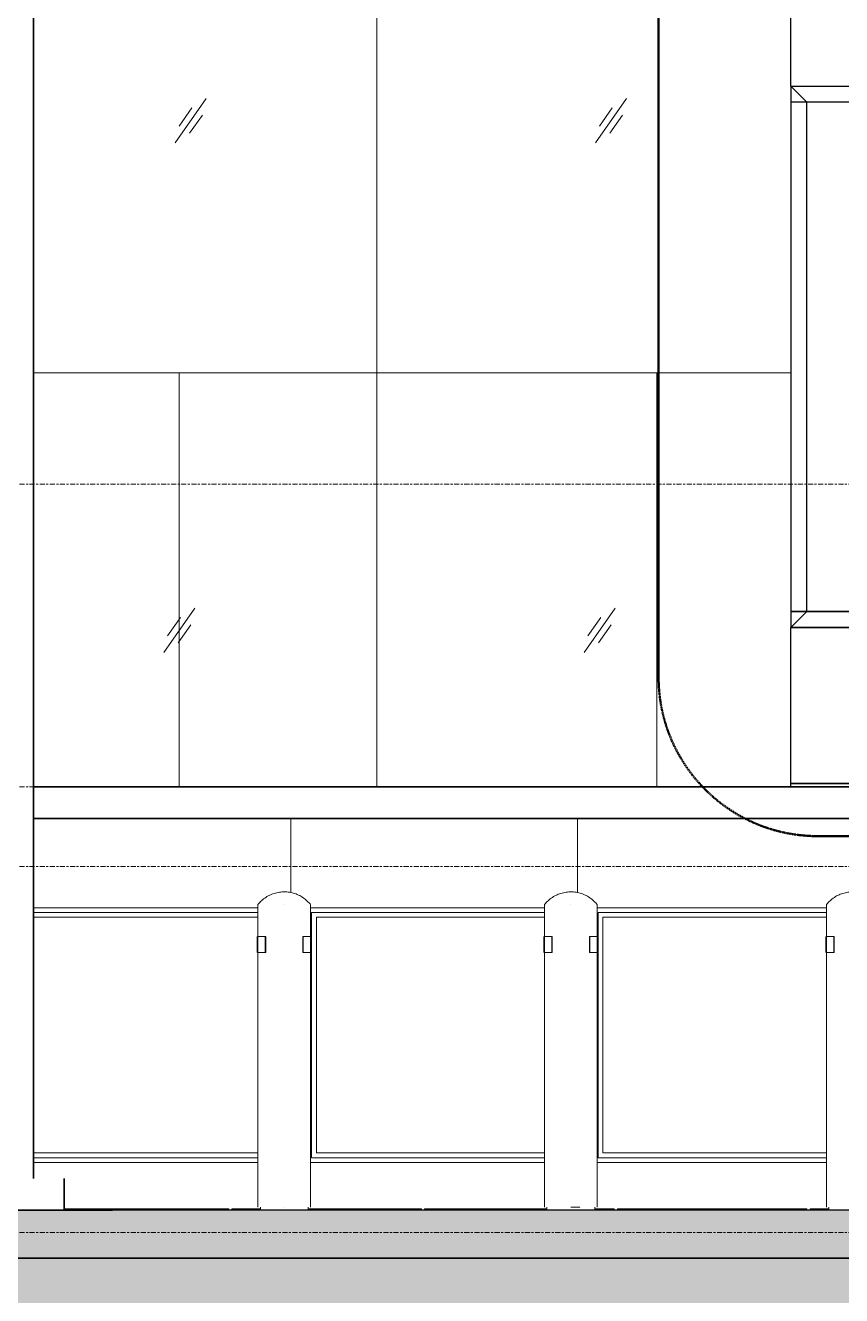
# Model space of a CAD drawing. Header units: millimetres. Extents: x 652554 to 1678317, y -308114 to 170803.
# Drawn here: x 748793 to 751356, y 153638 to 157627 of the extents above; entities that cross this region are included whole.
import ezdxf

# ---------------------------------------------------------------- set-up
doc = ezdxf.new("R2010")
doc.units = ezdxf.units.MM
doc.linetypes.add('Centre', pattern=[31.75, 6.35, -4.7625, 15.875, -4.7625])
doc.linetypes.add('DPA_Hidden 50', pattern=[3, 2, -1])
doc.layers.add('000 - 0_HIDE_OBJ_FRAMING_DEF_SUB_1', color=251, linetype='Continuous')
doc.layers.add('DIM', color=1, linetype='Continuous')
for name, color, linetype, lineweight in [('A-COLS-E', 1, 'Continuous', 35), ('A-DETL', 1, 'Continuous', 70), ('A-DETL-GENF', 2, 'Continuous', 35), ('A-DETL-THIN', 1, 'Continuous', 25), ('A-FLOR-E', 2, 'Continuous', 35), ('A-FLOR-FNSH', 2, 'Continuous', 70), ('A-FLOR-LEVL', 3, 'Continuous', 9), ('A-FLOR-PATT', 1, 'Continuous', 70), ('A-GENM', 1, 'Continuous', 9), ('A-GLAZ-CURT', 2, 'Continuous', 9), ('E-LITE-EQPM', 2, 'Continuous', 35), ('I-WALL-E', 2, 'Continuous', 35), ('WALL-E', 2, 'Continuous', 35)]:
    doc.layers.add(name, color=color, linetype=linetype, lineweight=lineweight)

# ---------------------------------------------------------------- blocks, each defined once
blk = doc.blocks.new('System Panel - Entrance Glazed 12mm-17426763-2240-01 ENTRANCE 2 ELEVATION 2')
at = {"layer": 'A-GLAZ-CURT'}
for p, q in [((-27459, 103950), (-27459, 102550)), ((-27459, 102550), (-27459, 103950)), ((-26579.9, 102550), (-26579.9, 103850)), ((-26579.9, 103850), (-26579.9, 102550)), ((-27459, 102550), (-26579.9, 102550)), ((-26579.9, 102550), (-27459, 102550))]:
    blk.add_line(p, q, dxfattribs=at)
blk = doc.blocks.new('DPA_Rectangular - 250 x 400 mm-V289-2240-01 ENTRANCE 2 ELEVATION 2')
at = {"layer": 'A-COLS-E'}
for p, q in [((-20084, 102450), (-19834, 102450)), ((-19834, 102450), (-20084, 102450))]:
    blk.add_line(p, q, dxfattribs=at)
blk = doc.blocks.new('DPA_Rectangular Tuscan Column - Rectangular Tuscan Column-11935156-2240-01 ENTRANCE 2 ELEVATION 2')
at = {"layer": '000 - 0_HIDE_OBJ_FRAMING_DEF_SUB_1'}
for p, q in [((-20159, 105550), (-19759, 105550)), ((-20084, 105550), (-20159, 105550)), ((-19834, 105550), (-20084, 105550)), ((-19759, 105550), (-19834, 105550)), ((-20179, 105410), (-20179, 105520)), ((-19739, 105520), (-20179, 105520)), ((-20169, 105520), (-20169, 105540)), ((-19749, 105540), (-20169, 105540)), ((-19749, 105520), (-20169, 105520)), ((-20159, 105540), (-20159, 105545)), ((-19759, 105540), (-20159, 105540)), ((-19759, 105545), (-19759, 105540)), ((-19759, 105545), (-19759, 105540)), ((-19749, 105540), (-19749, 105520)), ((-19739, 105520), (-19739, 105410)), ((-19739, 105410), (-20179, 105410)), ((-20169, 105390), (-20169, 105410)), ((-19749, 105410), (-20169, 105410)), ((-20169, 105390), (-19749, 105390)), ((-20159, 104750), (-20159, 105390)), ((-19759, 105390), (-20159, 105390)), ((-19759, 105390), (-19759, 104750)), ((-19759, 105390), (-19759, 104750)), ((-19749, 105410), (-19749, 105390)), ((-20159, 104750), (-19759, 104750)), ((-20109, 104700), (-20159, 104750)), ((-20159, 104750), (-20159, 104700)), ((-20159, 104750), (-19759, 104750)), ((-20084, 104750), (-19834, 104750)), ((-19759, 104750), (-19809, 104700)), ((-19759, 104750), (-19759, 104700)), ((-19759, 104750), (-19759, 104700)), ((-20159, 104700), (-20159, 103100)), ((-20109, 104700), (-20159, 104700)), ((-20109, 104700), (-20159, 104700)), ((-20109, 103100), (-20109, 104700)), ((-19809, 104700), (-20109, 104700)), ((-19809, 104700), (-20109, 104700)), ((-19809, 103100), (-19809, 104700)), ((-19759, 104700), (-19809, 104700)), ((-19759, 104700), (-19809, 104700)), ((-19759, 103100), (-19759, 104700)), ((-19759, 103950), (-19759, 104700)), ((-20109, 103100), (-20159, 103100)), ((-20159, 103100), (-20159, 103050)), ((-20159, 103050), (-20109, 103100)), ((-20159, 103100), (-20109, 103100)), ((-19809, 103100), (-20109, 103100)), ((-20109, 103100), (-19809, 103100)), ((-19759, 103100), (-19809, 103100)), ((-19809, 103100), (-19759, 103050)), ((-19809, 103100), (-19759, 103100)), ((-19759, 103100), (-19759, 103050)), ((-20159, 103050), (-19759, 103050)), ((-20159, 102560), (-20159, 103050)), ((-19759, 103050), (-20159, 103050)), ((-19759, 103050), (-19759, 102560)), ((-20159, 102560), (-19759, 102560)), ((-20159, 102550), (-20159, 102560)), ((-19759, 102560), (-20159, 102560)), ((-19759, 102560), (-19759, 102550)), ((-20159, 102550), (-20084, 102550)), ((-19759, 102550), (-20159, 102550)), ((-19834, 102550), (-19759, 102550))]:
    blk.add_line(p, q, dxfattribs=at)
blk = doc.blocks.new('System Panel - Entrance Glazed 12mm-V348-2240-01 ENTRANCE 2 ELEVATION 2')
at = {"layer": 'A-GLAZ-CURT'}
for p, q in [((-22639, 105550), (-22759, 105550)), ((-22759, 105550), (-22639, 105550)), ((-21459, 105550), (-22537.4, 105550)), ((-22537.4, 105550), (-21459, 105550)), ((-22759, 105545), (-22759, 105540)), ((-22759, 105540), (-22759, 105545)), ((-21459, 103850), (-21459, 105545)), ((-21459, 105545), (-21459, 103850)), ((-22759, 105390), (-22759, 103850)), ((-22759, 103850), (-22759, 105390)), ((-22759, 103850), (-22639, 103850)), ((-22639, 103850), (-22759, 103850)), ((-22537.4, 103850), (-21459, 103850)), ((-21459, 103850), (-22537.4, 103850))]:
    blk.add_line(p, q, dxfattribs=at)
blk = doc.blocks.new('System Panel - Entrance Glazed 12mm-V347-2240-01 ENTRANCE 2 ELEVATION 2')
at = {"layer": 'A-GLAZ-CURT'}
for p, q in [((-23084, 105550), (-24459, 105550)), ((-24459, 105550), (-23084, 105550)), ((-22759, 105550), (-22834, 105550)), ((-22834, 105550), (-22759, 105550)), ((-24459, 105545), (-24459, 103850)), ((-24459, 103850), (-24459, 105545)), ((-22759, 105540), (-22759, 105545)), ((-22759, 105545), (-22759, 105540)), ((-22759, 103850), (-22759, 105390)), ((-22759, 105390), (-22759, 103850)), ((-24459, 103850), (-23159, 103850)), ((-23159, 103850), (-24459, 103850))]:
    blk.add_line(p, q, dxfattribs=at)
blk = doc.blocks.new('DPA_CP_Entrance Facade Base Panel - Facade Base Panel-V387-2240-01 ENTRANCE 2 ELEVATION 2')
at = {"layer": 'A-GLAZ-CURT'}
for p, q in [((-22537.6, 102450), (-21729, 102450)), ((-21729, 102450), (-22537.6, 102450)), ((-21729, 102450), (-21729, 102217.5)), ((-21729, 102450), (-21729, 102217.5)), ((-22537.5, 102170), (-21832.5, 102170)), ((-21832.5, 102170), (-22537.5, 102170)), ((-21832.5, 102155), (-22537.5, 102155)), ((-21832.5, 102155), (-22537.5, 102155)), ((-21832.5, 102140), (-22537.5, 102140)), ((-21832.5, 102140), (-22537.5, 102140)), ((-21832.5, 102140), (-22537.5, 102140)), ((-22537.5, 102140), (-21832.5, 102140)), ((-21832.5, 101400), (-22537.4, 101400)), ((-22537.4, 101400), (-21832.5, 101400)), ((-22537.4, 101400), (-21832.5, 101400)), ((-21832.5, 101400), (-22537.4, 101400)), ((-21832.5, 101385), (-22537.4, 101385)), ((-22537.4, 101385), (-21832.5, 101385)), ((-21832.5, 101370), (-22537.4, 101370)), ((-22537.4, 101370), (-21832.5, 101370)), ((-22529.8, 101220), (-22519.5, 101220)), ((-22519.5, 101220), (-22529.8, 101220)), ((-22529.8, 101220), (-22519.5, 101220)), ((-22519.5, 101220), (-22529.8, 101220)), ((-21924.5, 101220), (-21914.3, 101220)), ((-21914.3, 101220), (-21924.5, 101220)), ((-21924.5, 101220), (-21914.3, 101220)), ((-21914.3, 101220), (-21924.5, 101220))]:
    blk.add_line(p, q, dxfattribs=at)
blk = doc.blocks.new('DPA_CP_Entrance Facade Base Panel - Facade Base Panel-V388-2240-01 ENTRANCE 2 ELEVATION 2')
at = {"layer": 'A-GLAZ-CURT'}
for p, q in [((-21729, 102450), (-20829, 102450)), ((-20829, 102450), (-21729, 102450)), ((-21729, 102217.5), (-21729, 102450)), ((-21729, 102450), (-21729, 102217.5)), ((-20829, 102450), (-20829, 102217.5)), ((-20829, 102450), (-20829, 102217.5)), ((-21667.5, 102170), (-20932.5, 102170)), ((-20932.5, 102170), (-21667.5, 102170)), ((-21664, 101385), (-21664, 102155)), ((-20932.5, 102155), (-21664, 102155)), ((-21664, 102155), (-21664, 101385)), ((-20932.5, 102155), (-21664, 102155)), ((-21649, 101400), (-21649, 102140)), ((-20932.5, 102140), (-21649, 102140)), ((-21649, 102140), (-21649, 101400)), ((-20932.5, 102140), (-21649, 102140)), ((-21649, 102140), (-21649, 101400)), ((-20932.5, 102140), (-21649, 102140)), ((-21649, 102140), (-20932.5, 102140)), ((-21649, 101400), (-21649, 102140)), ((-20932.5, 101370), (-21667.5, 101370)), ((-21667.5, 101370), (-20932.5, 101370)), ((-20932.5, 101385), (-21664, 101385)), ((-21664, 101385), (-20932.5, 101385)), ((-20932.5, 101400), (-21649, 101400)), ((-21649, 101400), (-20932.5, 101400)), ((-21649, 101400), (-20932.5, 101400)), ((-20932.5, 101400), (-21649, 101400)), ((-21319.3, 101220), (-21309, 101220)), ((-21309, 101220), (-21319.3, 101220)), ((-21319.3, 101220), (-21309, 101220)), ((-21309, 101220), (-21319.3, 101220))]:
    blk.add_line(p, q, dxfattribs=at)
blk = doc.blocks.new('DPA_CP_Entrance Facade Base Panel - Facade Base Panel-V389-2240-01 ENTRANCE 2 ELEVATION 2')
at = {"layer": 'A-GLAZ-CURT'}
for p, q in [((-20829, 102450), (-19929, 102450)), ((-19929, 102450), (-20829, 102450)), ((-20829, 102217.5), (-20829, 102450)), ((-20829, 102450), (-20829, 102217.5)), ((-19929, 102450), (-19929, 102213.8)), ((-19929, 102450), (-19929, 102213.8)), ((-20767.5, 102170), (-20046.9, 102170)), ((-20046.9, 102170), (-20767.5, 102170)), ((-20764, 101385), (-20764, 102155)), ((-20046.9, 102155), (-20764, 102155)), ((-20764, 102155), (-20764, 101385)), ((-20046.9, 102155), (-20764, 102155)), ((-20749, 101400), (-20749, 102140)), ((-20046.9, 102140), (-20749, 102140)), ((-20749, 102140), (-20749, 101400)), ((-20046.9, 102140), (-20749, 102140)), ((-20749, 102140), (-20749, 101400)), ((-20046.9, 102140), (-20749, 102140)), ((-20749, 102140), (-20046.9, 102140)), ((-20749, 101400), (-20749, 102140)), ((-20046.9, 101370), (-20767.5, 101370)), ((-20767.5, 101370), (-20046.9, 101370)), ((-20046.9, 101385), (-20764, 101385)), ((-20764, 101385), (-20046.9, 101385)), ((-20046.9, 101400), (-20749, 101400)), ((-20749, 101400), (-20046.9, 101400)), ((-20749, 101400), (-20046.9, 101400)), ((-20046.9, 101400), (-20749, 101400)), ((-20714, 101220), (-20703.8, 101220)), ((-20703.8, 101220), (-20714, 101220)), ((-20714, 101220), (-20703.8, 101220)), ((-20703.8, 101220), (-20714, 101220)), ((-20108.8, 101220), (-20098.5, 101220)), ((-20098.5, 101220), (-20108.8, 101220)), ((-20108.8, 101220), (-20098.5, 101220)), ((-20098.5, 101220), (-20108.8, 101220))]:
    blk.add_line(p, q, dxfattribs=at)
blk = doc.blocks.new('BOLLARD - BOLLARD-V449-2240-01 ENTRANCE 2 ELEVATION 2')
at = {"layer": 'A-GENM'}
for p, q in [((-13732.5, 102180), (-13732.5, 101230)), ((-13650, 102180), (-13650, 102180)), ((-13650, 102180), (-13650, 102180)), ((-13567.5, 101230), (-13567.5, 102180)), ((-13734.5, 102080), (-13734.5, 102030)), ((-13733.1, 102080), (-13709.8, 102080)), ((-13726.9, 102080), (-13732.5, 102080)), ((-13708.3, 102080), (-13724.8, 102080)), ((-13709.8, 102080), (-13708.3, 102080)), ((-13709.8, 102030), (-13709.8, 102080)), ((-13708.3, 102080), (-13708.3, 102030)), ((-13575.2, 102080), (-13591.7, 102080)), ((-13591.7, 102080), (-13590.2, 102080)), ((-13591.7, 102030), (-13591.7, 102080)), ((-13590.2, 102080), (-13566.9, 102080)), ((-13590.2, 102030), (-13590.2, 102080)), ((-13567.5, 102080), (-13573.1, 102080)), ((-13565.5, 102030), (-13565.5, 102080)), ((-13709.8, 102030), (-13733.1, 102030)), ((-13732.5, 102030), (-13726.9, 102030)), ((-13724.8, 102030), (-13708.3, 102030)), ((-13708.3, 102030), (-13709.8, 102030)), ((-13590.2, 102030), (-13591.7, 102030)), ((-13591.7, 102030), (-13575.2, 102030)), ((-13566.9, 102030), (-13590.2, 102030)), ((-13573.1, 102030), (-13567.5, 102030)), ((-13725, 101230), (-13725, 101220)), ((-13650, 101230), (-13650, 101230)), ((-13650, 101230), (-13650, 101230)), ((-13650, 101230), (-13650, 101230)), ((-13650, 101230), (-13650, 101230)), ((-13575, 101220), (-13575, 101230))]:
    blk.add_line(p, q, dxfattribs=at)
at = {"layer": 'A-GENM', "flags": 128}
for points in [[(-13732.5, 102180), (-13729.8, 102183.2), (-13727, 102186.4), (-13724.1, 102189.4), (-13721.1, 102192.3), (-13717.9, 102195.1), (-13714.7, 102197.7), (-13711.3, 102200.3), (-13707.8, 102202.6), (-13704.3, 102204.9), (-13700.6, 102207), (-13696.9, 102208.9), (-13693.1, 102210.7), (-13689.3, 102212.4), (-13685.3, 102213.9), (-13681.3, 102215.2), (-13677.3, 102216.4), (-13673.2, 102217.4), (-13669.1, 102218.2), (-13665, 102218.9), (-13660.8, 102219.4), (-13656.6, 102219.8), (-13652.4, 102220), (-13650, 102220)], [(-13650, 102220), (-13645.8, 102219.9), (-13641.6, 102219.7), (-13637.4, 102219.2), (-13633.3, 102218.7), (-13629.1, 102217.9), (-13625, 102217), (-13621, 102215.9), (-13616.9, 102214.7), (-13613, 102213.3), (-13609.1, 102211.7), (-13605.2, 102210), (-13601.5, 102208.1), (-13597.8, 102206.1), (-13594.2, 102203.9), (-13590.7, 102201.6), (-13587.2, 102199.2), (-13583.9, 102196.6), (-13580.7, 102193.9), (-13577.6, 102191.1), (-13574.6, 102188.1), (-13571.8, 102185.1), (-13569, 102181.9), (-13567.5, 102180)]]:
    blk.add_lwpolyline(points, dxfattribs=at)
blk = doc.blocks.new('BOLLARD - BOLLARD-V456-2240-01 ENTRANCE 2 ELEVATION 2')
at = {"layer": 'A-GENM'}
for p, q in [((-20932.5, 102180), (-20932.5, 101230)), ((-20850, 102180), (-20850, 102180)), ((-20850, 102180), (-20850, 102180)), ((-20767.5, 101230), (-20767.5, 102180)), ((-20934.5, 102080), (-20934.5, 102030)), ((-20933.1, 102080), (-20909.8, 102080)), ((-20926.9, 102080), (-20932.5, 102080)), ((-20908.3, 102080), (-20924.8, 102080)), ((-20909.8, 102080), (-20908.3, 102080)), ((-20909.8, 102030), (-20909.8, 102080)), ((-20908.3, 102080), (-20908.3, 102030)), ((-20775.2, 102080), (-20791.7, 102080)), ((-20791.7, 102080), (-20790.2, 102080)), ((-20791.7, 102030), (-20791.7, 102080)), ((-20790.2, 102080), (-20766.9, 102080)), ((-20790.2, 102030), (-20790.2, 102080)), ((-20767.5, 102080), (-20773.1, 102080)), ((-20765.5, 102030), (-20765.5, 102080)), ((-20909.8, 102030), (-20933.1, 102030)), ((-20932.5, 102030), (-20926.9, 102030)), ((-20924.8, 102030), (-20908.3, 102030)), ((-20908.3, 102030), (-20909.8, 102030)), ((-20790.2, 102030), (-20791.7, 102030)), ((-20791.7, 102030), (-20775.2, 102030)), ((-20766.9, 102030), (-20790.2, 102030)), ((-20773.1, 102030), (-20767.5, 102030)), ((-20925, 101230), (-20925, 101220)), ((-20850, 101230), (-20850, 101230)), ((-20850, 101230), (-20850, 101230)), ((-20850, 101230), (-20850, 101230)), ((-20850, 101230), (-20821.3, 101230)), ((-20821.3, 101230), (-20850, 101230)), ((-20820.4, 101230), (-20820.4, 101230)), ((-20775, 101220), (-20775, 101230))]:
    blk.add_line(p, q, dxfattribs=at)
at = {"layer": 'A-GENM', "flags": 128}
for points in [[(-20932.5, 102180), (-20929.8, 102183.2), (-20927, 102186.4), (-20924.1, 102189.4), (-20921.1, 102192.3), (-20917.9, 102195.1), (-20914.7, 102197.7), (-20911.3, 102200.3), (-20907.8, 102202.6), (-20904.3, 102204.9), (-20900.6, 102207), (-20896.9, 102208.9), (-20893.1, 102210.7), (-20889.3, 102212.4), (-20885.3, 102213.9), (-20881.3, 102215.2), (-20877.3, 102216.4), (-20873.2, 102217.4), (-20869.1, 102218.2), (-20865, 102218.9), (-20860.8, 102219.4), (-20856.6, 102219.8), (-20852.4, 102220), (-20850, 102220)], [(-20850, 102220), (-20845.8, 102219.9), (-20841.6, 102219.7), (-20837.4, 102219.2), (-20833.3, 102218.7), (-20829.1, 102217.9), (-20825, 102217), (-20821, 102215.9), (-20816.9, 102214.7), (-20813, 102213.3), (-20809.1, 102211.7), (-20805.2, 102210), (-20801.5, 102208.1), (-20797.8, 102206.1), (-20794.2, 102203.9), (-20790.7, 102201.6), (-20787.2, 102199.2), (-20783.9, 102196.6), (-20780.7, 102193.9), (-20777.6, 102191.1), (-20774.6, 102188.1), (-20771.8, 102185.1), (-20769, 102181.9), (-20767.5, 102180)]]:
    blk.add_lwpolyline(points, dxfattribs=at)
blk = doc.blocks.new('DPA_Drainage Gutter_Landscape_Type A - DPA_Drainage Gutter_Landscape_Type A-17956717-2240-01 ENTRANCE 2 ELEVATION 2')
at = {"layer": 'A-GENM'}
for p, q in [((-22442.9, 101225), (-21924.5, 101225)), ((-21924.5, 101225), (-22442.9, 101225)), ((-21931.5, 101225), (-22442.9, 101225)), ((-22442.9, 101225), (-21931.5, 101225)), ((-21931.5, 101225), (-22442.9, 101225)), ((-22442.9, 101225), (-21931.5, 101225)), ((-22425.5, 101225), (-22438.5, 101225)), ((-22438.5, 101225), (-22425.5, 101225)), ((-22425.5, 101225), (-22438.5, 101225)), ((-22438.5, 101225), (-22425.5, 101225)), ((-22405.5, 101225), (-22418.5, 101225)), ((-22418.5, 101225), (-22405.5, 101225)), ((-22405.5, 101225), (-22418.5, 101225)), ((-22418.5, 101225), (-22405.5, 101225)), ((-22385.5, 101225), (-22398.5, 101225)), ((-22398.5, 101225), (-22385.5, 101225)), ((-22385.5, 101225), (-22398.5, 101225)), ((-22398.5, 101225), (-22385.5, 101225)), ((-22365.5, 101225), (-22378.5, 101225)), ((-22378.5, 101225), (-22365.5, 101225)), ((-22365.5, 101225), (-22378.5, 101225)), ((-22378.5, 101225), (-22365.5, 101225)), ((-22345.5, 101225), (-22358.5, 101225)), ((-22358.5, 101225), (-22345.5, 101225)), ((-22345.5, 101225), (-22358.5, 101225)), ((-22358.5, 101225), (-22345.5, 101225)), ((-22325.5, 101225), (-22338.5, 101225)), ((-22338.5, 101225), (-22325.5, 101225)), ((-22325.5, 101225), (-22338.5, 101225)), ((-22338.5, 101225), (-22325.5, 101225)), ((-22305.5, 101225), (-22318.5, 101225)), ((-22318.5, 101225), (-22305.5, 101225)), ((-22305.5, 101225), (-22318.5, 101225)), ((-22318.5, 101225), (-22305.5, 101225)), ((-22286.6, 101225), (-22298.5, 101225)), ((-22298.5, 101225), (-22286.6, 101225)), ((-22286.6, 101225), (-22298.5, 101225)), ((-22298.5, 101225), (-22286.6, 101225)), ((-22265.5, 101225), (-22278.5, 101225)), ((-22278.5, 101225), (-22265.5, 101225)), ((-22265.5, 101225), (-22278.5, 101225)), ((-22278.5, 101225), (-22265.5, 101225)), ((-22245.5, 101225), (-22258.5, 101225)), ((-22258.5, 101225), (-22245.5, 101225)), ((-22245.5, 101225), (-22258.5, 101225)), ((-22258.5, 101225), (-22245.5, 101225)), ((-22225.5, 101225), (-22238.5, 101225)), ((-22238.5, 101225), (-22225.5, 101225)), ((-22225.5, 101225), (-22238.5, 101225)), ((-22238.5, 101225), (-22225.5, 101225)), ((-22205.5, 101225), (-22218.5, 101225)), ((-22218.5, 101225), (-22205.5, 101225)), ((-22205.5, 101225), (-22218.5, 101225)), ((-22218.5, 101225), (-22205.5, 101225)), ((-22185.5, 101225), (-22198.5, 101225)), ((-22198.5, 101225), (-22185.5, 101225)), ((-22185.5, 101225), (-22198.5, 101225)), ((-22198.5, 101225), (-22185.5, 101225)), ((-22165.5, 101225), (-22178.5, 101225)), ((-22178.5, 101225), (-22165.5, 101225)), ((-22165.5, 101225), (-22178.5, 101225)), ((-22178.5, 101225), (-22165.5, 101225)), ((-22145.5, 101225), (-22158.5, 101225)), ((-22158.5, 101225), (-22145.5, 101225)), ((-22145.5, 101225), (-22158.5, 101225)), ((-22158.5, 101225), (-22145.5, 101225)), ((-22125.5, 101225), (-22138.5, 101225)), ((-22138.5, 101225), (-22125.5, 101225)), ((-22125.5, 101225), (-22138.5, 101225)), ((-22138.5, 101225), (-22125.5, 101225)), ((-22105.5, 101225), (-22118.5, 101225)), ((-22118.5, 101225), (-22105.5, 101225)), ((-22105.5, 101225), (-22118.5, 101225)), ((-22118.5, 101225), (-22105.5, 101225)), ((-22085.5, 101225), (-22098.5, 101225)), ((-22098.5, 101225), (-22085.5, 101225)), ((-22085.5, 101225), (-22098.5, 101225)), ((-22098.5, 101225), (-22085.5, 101225)), ((-22065.5, 101225), (-22078.5, 101225)), ((-22078.5, 101225), (-22065.5, 101225)), ((-22065.5, 101225), (-22078.5, 101225)), ((-22078.5, 101225), (-22065.5, 101225)), ((-22045.5, 101225), (-22058.5, 101225)), ((-22058.5, 101225), (-22045.5, 101225)), ((-22045.5, 101225), (-22058.5, 101225)), ((-22058.5, 101225), (-22045.5, 101225)), ((-22025.5, 101225), (-22038.5, 101225)), ((-22038.5, 101225), (-22025.5, 101225)), ((-22025.5, 101225), (-22038.5, 101225)), ((-22038.5, 101225), (-22025.5, 101225)), ((-22005.5, 101225), (-22018.5, 101225)), ((-22018.5, 101225), (-22005.5, 101225)), ((-22005.5, 101225), (-22018.5, 101225)), ((-22018.5, 101225), (-22005.5, 101225)), ((-21985.5, 101225), (-21998.5, 101225)), ((-21998.5, 101225), (-21985.5, 101225)), ((-21985.5, 101225), (-21998.5, 101225)), ((-21998.5, 101225), (-21985.5, 101225)), ((-21965.5, 101225), (-21978.5, 101225)), ((-21978.5, 101225), (-21965.5, 101225)), ((-21965.5, 101225), (-21978.5, 101225)), ((-21978.5, 101225), (-21965.5, 101225)), ((-21945.5, 101225), (-21958.5, 101225)), ((-21958.5, 101225), (-21945.5, 101225)), ((-21945.5, 101225), (-21958.5, 101225)), ((-21958.5, 101225), (-21945.5, 101225)), ((-21931.5, 101225), (-21938.5, 101225)), ((-21938.5, 101225), (-21931.5, 101225)), ((-21931.5, 101225), (-21938.5, 101225)), ((-21938.5, 101225), (-21931.5, 101225)), ((-21924.5, 101220), (-21924.5, 101225)), ((-21924.5, 101220), (-21924.5, 101225)), ((-21914.3, 101225), (-21825, 101225)), ((-21825, 101225), (-21914.3, 101225)), ((-21914.3, 101225), (-21914.3, 101220)), ((-21914.3, 101220), (-21914.3, 101225)), ((-21900.3, 101225), (-21907.3, 101225)), ((-21907.3, 101225), (-21900.3, 101225)), ((-21900.3, 101225), (-21907.3, 101225)), ((-21907.3, 101225), (-21900.3, 101225)), ((-21825, 101225), (-21907.3, 101225)), ((-21907.3, 101225), (-21825, 101225)), ((-21825, 101225), (-21907.3, 101225)), ((-21907.3, 101225), (-21825, 101225)), ((-21880.3, 101225), (-21893.3, 101225)), ((-21893.3, 101225), (-21880.3, 101225)), ((-21880.3, 101225), (-21893.3, 101225)), ((-21893.3, 101225), (-21880.3, 101225)), ((-21860.3, 101225), (-21873.3, 101225)), ((-21873.3, 101225), (-21860.3, 101225)), ((-21860.3, 101225), (-21873.3, 101225)), ((-21873.3, 101225), (-21860.3, 101225)), ((-21840.3, 101225), (-21853.3, 101225)), ((-21853.3, 101225), (-21840.3, 101225)), ((-21840.3, 101225), (-21853.3, 101225)), ((-21853.3, 101225), (-21840.3, 101225)), ((-21825, 101225), (-21833.3, 101225)), ((-21833.3, 101225), (-21825, 101225)), ((-21825, 101225), (-21833.3, 101225)), ((-21833.3, 101225), (-21825, 101225)), ((-21675.1, 101225), (-21319.3, 101225)), ((-21319.3, 101225), (-21675.1, 101225)), ((-21326.3, 101225), (-21675.1, 101225)), ((-21675.1, 101225), (-21326.3, 101225)), ((-21326.3, 101225), (-21675.1, 101225)), ((-21675.1, 101225), (-21326.3, 101225)), ((-21660.3, 101225), (-21673.3, 101225)), ((-21673.3, 101225), (-21660.3, 101225)), ((-21660.3, 101225), (-21673.3, 101225)), ((-21673.3, 101225), (-21660.3, 101225)), ((-21640.3, 101225), (-21653.3, 101225)), ((-21653.3, 101225), (-21640.3, 101225)), ((-21640.3, 101225), (-21653.3, 101225)), ((-21653.3, 101225), (-21640.3, 101225)), ((-21620.3, 101225), (-21633.3, 101225)), ((-21633.3, 101225), (-21620.3, 101225)), ((-21620.3, 101225), (-21633.3, 101225)), ((-21633.3, 101225), (-21620.3, 101225)), ((-21600.3, 101225), (-21613.3, 101225)), ((-21613.3, 101225), (-21600.3, 101225)), ((-21600.3, 101225), (-21613.3, 101225)), ((-21613.3, 101225), (-21600.3, 101225)), ((-21580.3, 101225), (-21593.3, 101225)), ((-21593.3, 101225), (-21580.3, 101225)), ((-21580.3, 101225), (-21593.3, 101225)), ((-21593.3, 101225), (-21580.3, 101225)), ((-21560.3, 101225), (-21573.3, 101225)), ((-21573.3, 101225), (-21560.3, 101225)), ((-21560.3, 101225), (-21573.3, 101225)), ((-21573.3, 101225), (-21560.3, 101225)), ((-21540.3, 101225), (-21553.3, 101225)), ((-21553.3, 101225), (-21540.3, 101225)), ((-21540.3, 101225), (-21553.3, 101225)), ((-21553.3, 101225), (-21540.3, 101225)), ((-21520.3, 101225), (-21533.3, 101225)), ((-21533.3, 101225), (-21520.3, 101225)), ((-21520.3, 101225), (-21533.3, 101225)), ((-21533.3, 101225), (-21520.3, 101225)), ((-21500.3, 101225), (-21513.3, 101225)), ((-21513.3, 101225), (-21500.3, 101225)), ((-21500.3, 101225), (-21513.3, 101225)), ((-21513.3, 101225), (-21500.3, 101225)), ((-21480.3, 101225), (-21493.3, 101225)), ((-21493.3, 101225), (-21480.3, 101225)), ((-21480.3, 101225), (-21493.3, 101225)), ((-21493.3, 101225), (-21480.3, 101225)), ((-21460.3, 101225), (-21473.3, 101225)), ((-21473.3, 101225), (-21460.3, 101225)), ((-21460.3, 101225), (-21473.3, 101225)), ((-21473.3, 101225), (-21460.3, 101225)), ((-21440.3, 101225), (-21453.3, 101225)), ((-21453.3, 101225), (-21440.3, 101225)), ((-21440.3, 101225), (-21453.3, 101225)), ((-21453.3, 101225), (-21440.3, 101225)), ((-21420.3, 101225), (-21433.3, 101225)), ((-21433.3, 101225), (-21420.3, 101225)), ((-21420.3, 101225), (-21433.3, 101225)), ((-21433.3, 101225), (-21420.3, 101225)), ((-21400.3, 101225), (-21413.3, 101225)), ((-21413.3, 101225), (-21400.3, 101225)), ((-21400.3, 101225), (-21413.3, 101225)), ((-21413.3, 101225), (-21400.3, 101225)), ((-21380.3, 101225), (-21393.3, 101225)), ((-21393.3, 101225), (-21380.3, 101225)), ((-21380.3, 101225), (-21393.3, 101225)), ((-21393.3, 101225), (-21380.3, 101225)), ((-21360.3, 101225), (-21373.3, 101225)), ((-21373.3, 101225), (-21360.3, 101225)), ((-21360.3, 101225), (-21373.3, 101225)), ((-21373.3, 101225), (-21360.3, 101225)), ((-21340.3, 101225), (-21353.3, 101225)), ((-21353.3, 101225), (-21340.3, 101225)), ((-21340.3, 101225), (-21353.3, 101225)), ((-21353.3, 101225), (-21340.3, 101225)), ((-21326.3, 101225), (-21333.3, 101225)), ((-21333.3, 101225), (-21326.3, 101225)), ((-21326.3, 101225), (-21333.3, 101225)), ((-21333.3, 101225), (-21326.3, 101225)), ((-21319.3, 101220), (-21319.3, 101225)), ((-21319.3, 101220), (-21319.3, 101225)), ((-21309, 101225), (-20925, 101225)), ((-20925, 101225), (-21309, 101225)), ((-21309, 101225), (-21309, 101220)), ((-21309, 101220), (-21309, 101225)), ((-21295, 101225), (-21302, 101225)), ((-21302, 101225), (-21295, 101225)), ((-21295, 101225), (-21302, 101225)), ((-21302, 101225), (-21295, 101225)), ((-20925, 101225), (-21302, 101225)), ((-21302, 101225), (-20925, 101225)), ((-20925, 101225), (-21302, 101225)), ((-21302, 101225), (-20925, 101225)), ((-21275, 101225), (-21288, 101225)), ((-21288, 101225), (-21275, 101225)), ((-21275, 101225), (-21288, 101225)), ((-21288, 101225), (-21275, 101225)), ((-21255, 101225), (-21268, 101225)), ((-21268, 101225), (-21255, 101225)), ((-21255, 101225), (-21268, 101225)), ((-21268, 101225), (-21255, 101225)), ((-21235, 101225), (-21248, 101225)), ((-21248, 101225), (-21235, 101225)), ((-21235, 101225), (-21248, 101225)), ((-21248, 101225), (-21235, 101225)), ((-21215, 101225), (-21228, 101225)), ((-21228, 101225), (-21215, 101225)), ((-21215, 101225), (-21228, 101225)), ((-21228, 101225), (-21215, 101225)), ((-21195, 101225), (-21208, 101225)), ((-21208, 101225), (-21195, 101225)), ((-21195, 101225), (-21208, 101225)), ((-21208, 101225), (-21195, 101225)), ((-21175, 101225), (-21187, 101225)), ((-21187, 101225), (-21175, 101225)), ((-21175, 101225), (-21187, 101225)), ((-21187, 101225), (-21175, 101225)), ((-21155, 101225), (-21168, 101225)), ((-21168, 101225), (-21155, 101225)), ((-21155, 101225), (-21168, 101225)), ((-21168, 101225), (-21155, 101225)), ((-21135, 101225), (-21148, 101225)), ((-21148, 101225), (-21135, 101225)), ((-21135, 101225), (-21148, 101225)), ((-21148, 101225), (-21135, 101225)), ((-21115, 101225), (-21128, 101225)), ((-21128, 101225), (-21115, 101225)), ((-21115, 101225), (-21128, 101225)), ((-21128, 101225), (-21115, 101225)), ((-21095, 101225), (-21108, 101225)), ((-21108, 101225), (-21095, 101225)), ((-21095, 101225), (-21108, 101225)), ((-21108, 101225), (-21095, 101225)), ((-21075, 101225), (-21088, 101225)), ((-21088, 101225), (-21075, 101225)), ((-21075, 101225), (-21088, 101225)), ((-21088, 101225), (-21075, 101225)), ((-21055, 101225), (-21068, 101225)), ((-21068, 101225), (-21055, 101225)), ((-21055, 101225), (-21068, 101225)), ((-21068, 101225), (-21055, 101225)), ((-21035, 101225), (-21048, 101225)), ((-21048, 101225), (-21035, 101225)), ((-21035, 101225), (-21048, 101225)), ((-21048, 101225), (-21035, 101225)), ((-21015, 101225), (-21028, 101225)), ((-21028, 101225), (-21015, 101225)), ((-21015, 101225), (-21028, 101225)), ((-21028, 101225), (-21015, 101225)), ((-20995, 101225), (-21008, 101225)), ((-21008, 101225), (-20995, 101225)), ((-20995, 101225), (-21008, 101225)), ((-21008, 101225), (-20995, 101225)), ((-20975, 101225), (-20988, 101225)), ((-20988, 101225), (-20975, 101225)), ((-20975, 101225), (-20988, 101225)), ((-20988, 101225), (-20975, 101225)), ((-20955, 101225), (-20967.1, 101225)), ((-20967.1, 101225), (-20955, 101225)), ((-20955, 101225), (-20967.1, 101225)), ((-20967.1, 101225), (-20955, 101225)), ((-20935, 101225), (-20948, 101225)), ((-20948, 101225), (-20935, 101225)), ((-20935, 101225), (-20948, 101225)), ((-20948, 101225), (-20935, 101225)), ((-20925, 101225), (-20928, 101225)), ((-20928, 101225), (-20925, 101225)), ((-20925, 101225), (-20928, 101225)), ((-20928, 101225), (-20925, 101225)), ((-20775.1, 101225), (-20714, 101225)), ((-20714, 101225), (-20775.1, 101225)), ((-20721, 101225), (-20775.1, 101225)), ((-20775.1, 101225), (-20721, 101225)), ((-20721, 101225), (-20775.1, 101225)), ((-20775.1, 101225), (-20721, 101225)), ((-20755, 101225), (-20768, 101225)), ((-20768, 101225), (-20755, 101225)), ((-20755, 101225), (-20768, 101225)), ((-20768, 101225), (-20755, 101225)), ((-20735, 101225), (-20747.2, 101225)), ((-20747.2, 101225), (-20735, 101225)), ((-20735, 101225), (-20747.2, 101225)), ((-20747.2, 101225), (-20735, 101225)), ((-20721, 101225), (-20728, 101225)), ((-20728, 101225), (-20721, 101225)), ((-20721, 101225), (-20728, 101225)), ((-20728, 101225), (-20721, 101225)), ((-20714, 101220), (-20714, 101225)), ((-20714, 101220), (-20714, 101225)), ((-20703.8, 101225), (-20108.8, 101225)), ((-20108.8, 101225), (-20703.8, 101225)), ((-20703.8, 101225), (-20703.8, 101220)), ((-20703.8, 101220), (-20703.8, 101225)), ((-20689.8, 101225), (-20696.8, 101225)), ((-20696.8, 101225), (-20689.8, 101225)), ((-20689.8, 101225), (-20696.8, 101225)), ((-20696.8, 101225), (-20689.8, 101225)), ((-20115.8, 101225), (-20696.8, 101225)), ((-20696.8, 101225), (-20115.8, 101225)), ((-20115.8, 101225), (-20696.8, 101225)), ((-20696.8, 101225), (-20115.8, 101225)), ((-20669.8, 101225), (-20682.8, 101225)), ((-20682.8, 101225), (-20669.8, 101225)), ((-20669.8, 101225), (-20682.8, 101225)), ((-20682.8, 101225), (-20669.8, 101225)), ((-20649.8, 101225), (-20662.8, 101225)), ((-20662.8, 101225), (-20649.8, 101225)), ((-20649.8, 101225), (-20662.8, 101225)), ((-20662.8, 101225), (-20649.8, 101225)), ((-20629.8, 101225), (-20642.8, 101225)), ((-20642.8, 101225), (-20629.8, 101225)), ((-20629.8, 101225), (-20642.8, 101225)), ((-20642.8, 101225), (-20629.8, 101225)), ((-20609.8, 101225), (-20622.8, 101225)), ((-20622.8, 101225), (-20609.8, 101225)), ((-20609.8, 101225), (-20622.8, 101225)), ((-20622.8, 101225), (-20609.8, 101225)), ((-20589.8, 101225), (-20602.8, 101225)), ((-20602.8, 101225), (-20589.8, 101225)), ((-20589.8, 101225), (-20602.8, 101225)), ((-20602.8, 101225), (-20589.8, 101225)), ((-20569.8, 101225), (-20582.8, 101225)), ((-20582.8, 101225), (-20569.8, 101225)), ((-20569.8, 101225), (-20582.8, 101225)), ((-20582.8, 101225), (-20569.8, 101225)), ((-20549.8, 101225), (-20562.8, 101225)), ((-20562.8, 101225), (-20549.8, 101225)), ((-20549.8, 101225), (-20562.8, 101225)), ((-20562.8, 101225), (-20549.8, 101225)), ((-20529.8, 101225), (-20542.8, 101225)), ((-20542.8, 101225), (-20529.8, 101225)), ((-20529.8, 101225), (-20542.8, 101225)), ((-20542.8, 101225), (-20529.8, 101225)), ((-20509.8, 101225), (-20522.8, 101225)), ((-20522.8, 101225), (-20509.8, 101225)), ((-20509.8, 101225), (-20522.8, 101225)), ((-20522.8, 101225), (-20509.8, 101225)), ((-20489.8, 101225), (-20502.8, 101225)), ((-20502.8, 101225), (-20489.8, 101225)), ((-20489.8, 101225), (-20502.8, 101225)), ((-20502.8, 101225), (-20489.8, 101225)), ((-20469.8, 101225), (-20482.8, 101225)), ((-20482.8, 101225), (-20469.8, 101225)), ((-20469.8, 101225), (-20482.8, 101225)), ((-20482.8, 101225), (-20469.8, 101225)), ((-20449.8, 101225), (-20462.8, 101225)), ((-20462.8, 101225), (-20449.8, 101225)), ((-20449.8, 101225), (-20462.8, 101225)), ((-20462.8, 101225), (-20449.8, 101225)), ((-20429.8, 101225), (-20442.8, 101225)), ((-20442.8, 101225), (-20429.8, 101225)), ((-20429.8, 101225), (-20442.8, 101225)), ((-20442.8, 101225), (-20429.8, 101225)), ((-20409.8, 101225), (-20422.8, 101225)), ((-20422.8, 101225), (-20409.8, 101225)), ((-20409.8, 101225), (-20422.8, 101225)), ((-20422.8, 101225), (-20409.8, 101225)), ((-20389.8, 101225), (-20402.8, 101225)), ((-20402.8, 101225), (-20389.8, 101225)), ((-20389.8, 101225), (-20402.8, 101225)), ((-20402.8, 101225), (-20389.8, 101225)), ((-20369.8, 101225), (-20382.8, 101225)), ((-20382.8, 101225), (-20369.8, 101225)), ((-20369.8, 101225), (-20382.8, 101225)), ((-20382.8, 101225), (-20369.8, 101225)), ((-20349.8, 101225), (-20362.8, 101225)), ((-20362.8, 101225), (-20349.8, 101225)), ((-20349.8, 101225), (-20362.8, 101225)), ((-20362.8, 101225), (-20349.8, 101225)), ((-20329.8, 101225), (-20342.8, 101225)), ((-20342.8, 101225), (-20329.8, 101225)), ((-20329.8, 101225), (-20342.8, 101225)), ((-20342.8, 101225), (-20329.8, 101225)), ((-20309.8, 101225), (-20322.8, 101225)), ((-20322.8, 101225), (-20309.8, 101225)), ((-20309.8, 101225), (-20322.8, 101225)), ((-20322.8, 101225), (-20309.8, 101225)), ((-20289.8, 101225), (-20302.8, 101225)), ((-20302.8, 101225), (-20289.8, 101225)), ((-20289.8, 101225), (-20302.8, 101225)), ((-20302.8, 101225), (-20289.8, 101225)), ((-20269.8, 101225), (-20282.8, 101225)), ((-20282.8, 101225), (-20269.8, 101225)), ((-20269.8, 101225), (-20282.8, 101225)), ((-20282.8, 101225), (-20269.8, 101225)), ((-20249.8, 101225), (-20262.8, 101225)), ((-20262.8, 101225), (-20249.8, 101225)), ((-20249.8, 101225), (-20262.8, 101225)), ((-20262.8, 101225), (-20249.8, 101225)), ((-20229.8, 101225), (-20242.8, 101225)), ((-20242.8, 101225), (-20229.8, 101225)), ((-20229.8, 101225), (-20242.8, 101225)), ((-20242.8, 101225), (-20229.8, 101225)), ((-20209.8, 101225), (-20222.8, 101225)), ((-20222.8, 101225), (-20209.8, 101225)), ((-20209.8, 101225), (-20222.8, 101225)), ((-20222.8, 101225), (-20209.8, 101225)), ((-20189.8, 101225), (-20202.8, 101225)), ((-20202.8, 101225), (-20189.8, 101225)), ((-20189.8, 101225), (-20202.8, 101225)), ((-20202.8, 101225), (-20189.8, 101225)), ((-20169.8, 101225), (-20182.8, 101225)), ((-20182.8, 101225), (-20169.8, 101225)), ((-20169.8, 101225), (-20182.8, 101225)), ((-20182.8, 101225), (-20169.8, 101225)), ((-20149.8, 101225), (-20162.8, 101225)), ((-20162.8, 101225), (-20149.8, 101225)), ((-20149.8, 101225), (-20162.8, 101225)), ((-20162.8, 101225), (-20149.8, 101225)), ((-20129.8, 101225), (-20142.8, 101225)), ((-20142.8, 101225), (-20129.8, 101225)), ((-20129.8, 101225), (-20142.8, 101225)), ((-20142.8, 101225), (-20129.8, 101225)), ((-20115.8, 101225), (-20122.8, 101225)), ((-20122.8, 101225), (-20115.8, 101225)), ((-20115.8, 101225), (-20122.8, 101225)), ((-20122.8, 101225), (-20115.8, 101225)), ((-20108.8, 101220), (-20108.8, 101225)), ((-20108.8, 101220), (-20108.8, 101225)), ((-20098.5, 101225), (-20039.4, 101225)), ((-20039.4, 101225), (-20098.5, 101225)), ((-20098.5, 101225), (-20098.5, 101220)), ((-20098.5, 101220), (-20098.5, 101225)), ((-20084.5, 101225), (-20091.5, 101225)), ((-20091.5, 101225), (-20084.5, 101225)), ((-20084.5, 101225), (-20091.5, 101225)), ((-20091.5, 101225), (-20084.5, 101225)), ((-20039.4, 101225), (-20091.5, 101225)), ((-20091.5, 101225), (-20039.4, 101225)), ((-20039.4, 101225), (-20091.5, 101225)), ((-20091.5, 101225), (-20039.4, 101225)), ((-20064.5, 101225), (-20077.5, 101225)), ((-20077.5, 101225), (-20064.5, 101225)), ((-20064.5, 101225), (-20077.5, 101225)), ((-20077.5, 101225), (-20064.5, 101225)), ((-20044.5, 101225), (-20057.5, 101225)), ((-20057.5, 101225), (-20044.5, 101225)), ((-20044.5, 101225), (-20057.5, 101225)), ((-20057.5, 101225), (-20044.5, 101225))]:
    blk.add_line(p, q, dxfattribs=at)
blk = doc.blocks.new('ACM_L14 - LED Street Light Luminaire with Wide Light - PRA4-CB-8-V464-2240-01 ENTRANCE 2 ELEVATION 2')
at = {"layer": 'E-LITE-EQPM'}
for p, q in [((-22537.4, 101320), (-22537.4, 107708.4)), ((-22441.4, 101220), (-22441.4, 101320)), ((-22289, 101220), (-22889, 101220)), ((-22889, 101220), (-22289, 101220))]:
    blk.add_line(p, q, dxfattribs=at)
blk = doc.blocks.new('System Panel - Entrance Glazed 12mm-V465-2240-01 ENTRANCE 2 ELEVATION 2')
at = {"layer": 'A-GLAZ-CURT'}
for p, q in [((-23579.9, 103850), (-23579.9, 102550)), ((-23579.9, 102550), (-23579.9, 103850)), ((-22079.9, 102550), (-22079.9, 103850)), ((-22079.9, 103850), (-22079.9, 102550)), ((-23579.9, 102550), (-23084, 102550)), ((-23084, 102550), (-23579.9, 102550)), ((-22834, 102550), (-22639, 102550)), ((-22639, 102550), (-22834, 102550)), ((-22537.6, 102550), (-22079.9, 102550)), ((-22079.9, 102550), (-22537.6, 102550))]:
    blk.add_line(p, q, dxfattribs=at)
blk = doc.blocks.new('System Panel - Entrance Glazed 12mm-17426764-2240-01 ENTRANCE 2 ELEVATION 2')
at = {"layer": 'A-GLAZ-CURT'}
for p, q in [((-30459, 102550), (-30459, 103950)), ((-30459, 103950), (-30459, 102550)), ((-31079.9, 103850), (-31079.9, 102550)), ((-31079.9, 102550), (-31079.9, 103850)), ((-31079.9, 102550), (-30459, 102550)), ((-30459, 102550), (-31079.9, 102550))]:
    blk.add_line(p, q, dxfattribs=at)
blk = doc.blocks.new('System Panel - Entrance Glazed 12mm-V466-2240-01 ENTRANCE 2 ELEVATION 2')
at = {"layer": 'A-GLAZ-CURT'}
for p, q in [((-20579.9, 103850), (-20579.9, 102550)), ((-20579.9, 102550), (-20579.9, 103850)), ((-20579.9, 102550), (-20084, 102550)), ((-20084, 102550), (-20579.9, 102550)), ((-19834, 102550), (-19130.3, 102550)), ((-19134.4, 102550), (-19834, 102550))]:
    blk.add_line(p, q, dxfattribs=at)
blk = doc.blocks.new('DPA_AN_Callout - DPA_AN_Callout-15542876-2240-01 ENTRANCE 2 ELEVATION 2')
at = {"layer": 'A-DETL-GENF', "linetype": 'DPA_Hidden 50', "lineweight": 50}
for p, q in [((-20574.3, 102895), (-20574.3, 105405)), ((-19843.7, 102395), (-20074.3, 102395))]:
    blk.add_line(p, q, dxfattribs=at)
blk.add_arc((-20074.3, 102895), 500, 180, 270, dxfattribs=at)

msp = doc.modelspace()

# ---------------------------------------------------------------- hatches: boundary and pattern name
at = {"layer": 'A-DETL-GENF', "lineweight": 9}
h = msp.add_hatch(dxfattribs=at)
h.set_pattern_fill('FP_19', color=9, style=0, pattern_type=2)
h.set_pattern_definition([(45, (761426.9, 52685.5), (0, 449.0128), [317.5, -317.5]), (45, (761342.7, 52769.68), (0, 449.0128), [317.5, -317.5]), (45, (761258.5, 52853.87), (0, 449.0128), [317.5, -317.5]), (135, (761258.5, 52910), (-449.0128, 3e-14), [317.5, -317.5]), (135, (761342.7, 52994.2), (-449.0128, 3e-14), [317.5, -317.5]), (135, (761426.9, 53078.38), (-449.0128, 3e-14), [317.5, -317.5])])
h.paths.add_polyline_path([(748115.9456, 151947.1194), (762777.3002, 151947.1194), (762777.3002, 153755.4952), (725244.2325, 153755.4952), (725244.2325, 151947.1194), (747822.7185, 151947.1194)])
at = {"layer": 'A-FLOR-PATT', "lineweight": 9}
h = msp.add_hatch(dxfattribs=at)
h.set_pattern_fill('FP_11', color=256, style=0, pattern_type=2)
h.set_pattern_definition([(50, (761426.9, 52685.5), (728.7365, -63.7558), [76.2, -838.2]), (355, (761426.9, 52685.5), (-140.9716, 764.2276), [60.96, -670.56]), (100.451, (761487.6, 52680.2), (587.77, 700.4668), [64.76, -712.36]), (46.184, (761426.9, 52888.7), (1084.316, -168.171), [114.3, -1257.3]), (96.636, (761517.3, 52874.7), (949.61, 989.71), [97.14, -1068.54]), (351.184, (761426.9, 52888.7), (949.62, 989.701), [91.44, -1005.84]), (21, (761528.5, 52837.9), (606.458, -409.0606), [76.2, -838.2]), (326, (761528.5, 52837.9), (247.2083, 736.753), [60.96, -670.56]), (71.451, (761579, 52803.8), (853.6683, 327.6855), [64.76, -712.36]), (37.5, (761426.9, 52685.5), (12.3547, 338.2201), [33.528, -628.904, 33.528, -647.192, -673.1]), (37.5, (761426.9, 52685.5), (12.3547, 338.2201), [-1343.152, 33.528, -639.572]), (7.5, (761426.9, 52685.5), (267.2789, 400.7221), [33.528, -354.584, 33.528, -613.664, -256.54]), (7.5, (761426.9, 52685.5), (267.2789, 400.7221), [-1035.304, 33.528, -223.012]), (327.5, (761200.32, 52685.5), (542.3633, -22.91534), [33.528, -220.472, 33.528, -758.952, -1051.56]), (327.5, (761200.32, 52685.5), (542.3633, -22.91534), [-1046.48, 33.528, -1018.032]), (317.5, (761098.7, 52685.5), (592.517, 101.7071), [33.528, -296.672, 33.528, -492.76, -746.76]), (317.5, (761098.7, 52685.5), (592.517, 101.7071), [-856.488, 33.528, -713.232])])
h.paths.add_polyline_path([(728597.4073, 153755.4952), (751724.2123, 153755.4952), (751724.2123, 153905.4952), (728597.4073, 153905.4952)])

# ---------------------------------------------------------------- linework, layer by layer
at = {"layer": 'A-DETL', "lineweight": 9}
for p, q in [((749263.2679, 157258.1726), (749360.7759, 157397.4285)), ((749275.5637, 157310.6017), (749315.714, 157367.9424)), ((750583.2679, 157258.1726), (750680.7759, 157397.4285)), ((750595.5637, 157310.6017), (750635.714, 157367.9424)), ((749308.3298, 157287.6587), (749348.4801, 157344.9993)), ((750628.3298, 157287.6587), (750668.4801, 157344.9993)), ((749227.1522, 155657.5653), (749324.6602, 155796.8212)), ((750547.1522, 155657.5653), (750644.6602, 155796.8212)), ((749239.448, 155709.9944), (749279.5983, 155767.3351)), ((749272.214, 155687.0514), (749312.3644, 155744.392)), ((750559.448, 155709.9944), (750599.5983, 155767.3351)), ((750592.214, 155687.0514), (750632.3644, 155744.392))]:
    msp.add_line(p, q, dxfattribs=at)
at = {"layer": 'A-DETL-THIN'}
msp.add_line((762777.3002, 153755.4952), (725244.2325, 153755.4952), dxfattribs=at)
at = {"layer": 'A-FLOR-E'}
for p, q in [((751271.5516, 155235.4952), (748817.9727, 155235.4952)), ((748817.9727, 155235.4952), (752409.6572, 155235.4952)), ((752409.6572, 155135.4952), (748817.9872, 155135.4952)), ((748817.9872, 155135.4952), (752248.8877, 155135.4952))]:
    msp.add_line(p, q, dxfattribs=at)
at = {"layer": 'A-FLOR-FNSH', "color": 7, "lineweight": 25}
for p, q in [((751724.2123, 153905.4952), (728597.4073, 153905.4952)), ((728597.4073, 153755.4952), (751724.2123, 153755.4952))]:
    msp.add_line(p, q, dxfattribs=at)
at = {"layer": 'A-FLOR-LEVL', "linetype": 'Centre'}
for p, q in [((725077.5054, 156185.4952), (764414.5606, 156185.4952)), ((725077.5054, 155235.4952), (764749.6947, 155235.4952)), ((725077.5054, 154985.4952), (765118.3587, 154985.4952)), ((725077.5054, 153905.4952), (766666.9021, 153905.4952)), ((725077.5054, 153835.4952), (764833.4819, 153835.4952))]:
    msp.add_line(p, q, dxfattribs=at)
at = {"layer": 'DIM', "color": 6}
msp.add_lwpolyline([(734396.5516, 158230.4952), (755176.5766, 158230.4952), (755176.5766, 153905.4952), (734396.5516, 153905.4952)], close=True, dxfattribs=at)
at = {"layer": 'I-WALL-E'}
for p, q in [((748817.9872, 155135.4952), (752248.8877, 155135.4952)), ((752162.2852, 155135.4952), (748817.9872, 155135.4952))]:
    msp.add_line(p, q, dxfattribs=at)
at = {"layer": 'WALL-E'}
for p, q in [((748817.9727, 155235.4952), (751271.5516, 155235.4952)), ((751271.5516, 155235.4952), (748817.9727, 155235.4952)), ((748817.9727, 155235.4952), (751271.5516, 155235.4952)), ((751271.5516, 155235.4952), (748817.9727, 155235.4952)), ((748817.9872, 155135.4952), (752262.2852, 155135.4952)), ((751396.2598, 155135.4952), (748817.9872, 155135.4952))]:
    msp.add_line(p, q, dxfattribs=at)

# ---------------------------------------------------------------- block references
at = {"layer": 'A-COLS-E'}
for name in ['DPA_Rectangular Tuscan Column - Rectangular Tuscan Column-11935156-2240-01 ENTRANCE 2 ELEVATION 2', 'DPA_Rectangular - 250 x 400 mm-V289-2240-01 ENTRANCE 2 ELEVATION 2']:
    msp.add_blockref(name, (771355.5694, 52685.4952), dxfattribs=at)
at = {"layer": 'A-DETL-GENF'}
msp.add_blockref('DPA_AN_Callout - DPA_AN_Callout-15542876-2240-01 ENTRANCE 2 ELEVATION 2', (771355.5694, 52685.4952), dxfattribs=at)
at = {"layer": 'A-GENM'}
for name, p in [('BOLLARD - BOLLARD-V449-2240-01 ENTRANCE 2 ELEVATION 2', (763255.5694, 52685.4952)), ('BOLLARD - BOLLARD-V456-2240-01 ENTRANCE 2 ELEVATION 2', (771355.5694, 52685.4952)), ('BOLLARD - BOLLARD-V449-2240-01 ENTRANCE 2 ELEVATION 2', (765041.1505, 52685.4952)), ('DPA_Drainage Gutter_Landscape_Type A - DPA_Drainage Gutter_Landscape_Type A-17956717-2240-01 ENTRANCE 2 ELEVATION 2', (771355.5694, 52685.4952))]:
    msp.add_blockref(name, p, dxfattribs=at)
at = {"layer": 'A-GLAZ-CURT'}
for name, p in [('System Panel - Entrance Glazed 12mm-V348-2240-01 ENTRANCE 2 ELEVATION 2', (771355.5694, 52685.4952)), ('System Panel - Entrance Glazed 12mm-V347-2240-01 ENTRANCE 2 ELEVATION 2', (774355.5694, 52685.4952)), ('System Panel - Entrance Glazed 12mm-17426764-2240-01 ENTRANCE 2 ELEVATION 2', (780355.5694, 52685.4952)), ('System Panel - Entrance Glazed 12mm-17426763-2240-01 ENTRANCE 2 ELEVATION 2', (777355.5694, 52685.4952)), ('System Panel - Entrance Glazed 12mm-V465-2240-01 ENTRANCE 2 ELEVATION 2', (771355.5694, 52685.4952)), ('System Panel - Entrance Glazed 12mm-V466-2240-01 ENTRANCE 2 ELEVATION 2', (771355.5694, 52685.4952)), ('DPA_CP_Entrance Facade Base Panel - Facade Base Panel-V387-2240-01 ENTRANCE 2 ELEVATION 2', (771355.5694, 52685.4952)), ('DPA_CP_Entrance Facade Base Panel - Facade Base Panel-V388-2240-01 ENTRANCE 2 ELEVATION 2', (771355.5694, 52685.4952)), ('DPA_CP_Entrance Facade Base Panel - Facade Base Panel-V389-2240-01 ENTRANCE 2 ELEVATION 2', (771355.5694, 52685.4952))]:
    msp.add_blockref(name, p, dxfattribs=at)
at = {"layer": 'E-LITE-EQPM'}
msp.add_blockref('ACM_L14 - LED Street Light Luminaire with Wide Light - PRA4-CB-8-V464-2240-01 ENTRANCE 2 ELEVATION 2', (771355.5694, 52685.4952), dxfattribs=at)

doc.saveas('drawing.dxf')
